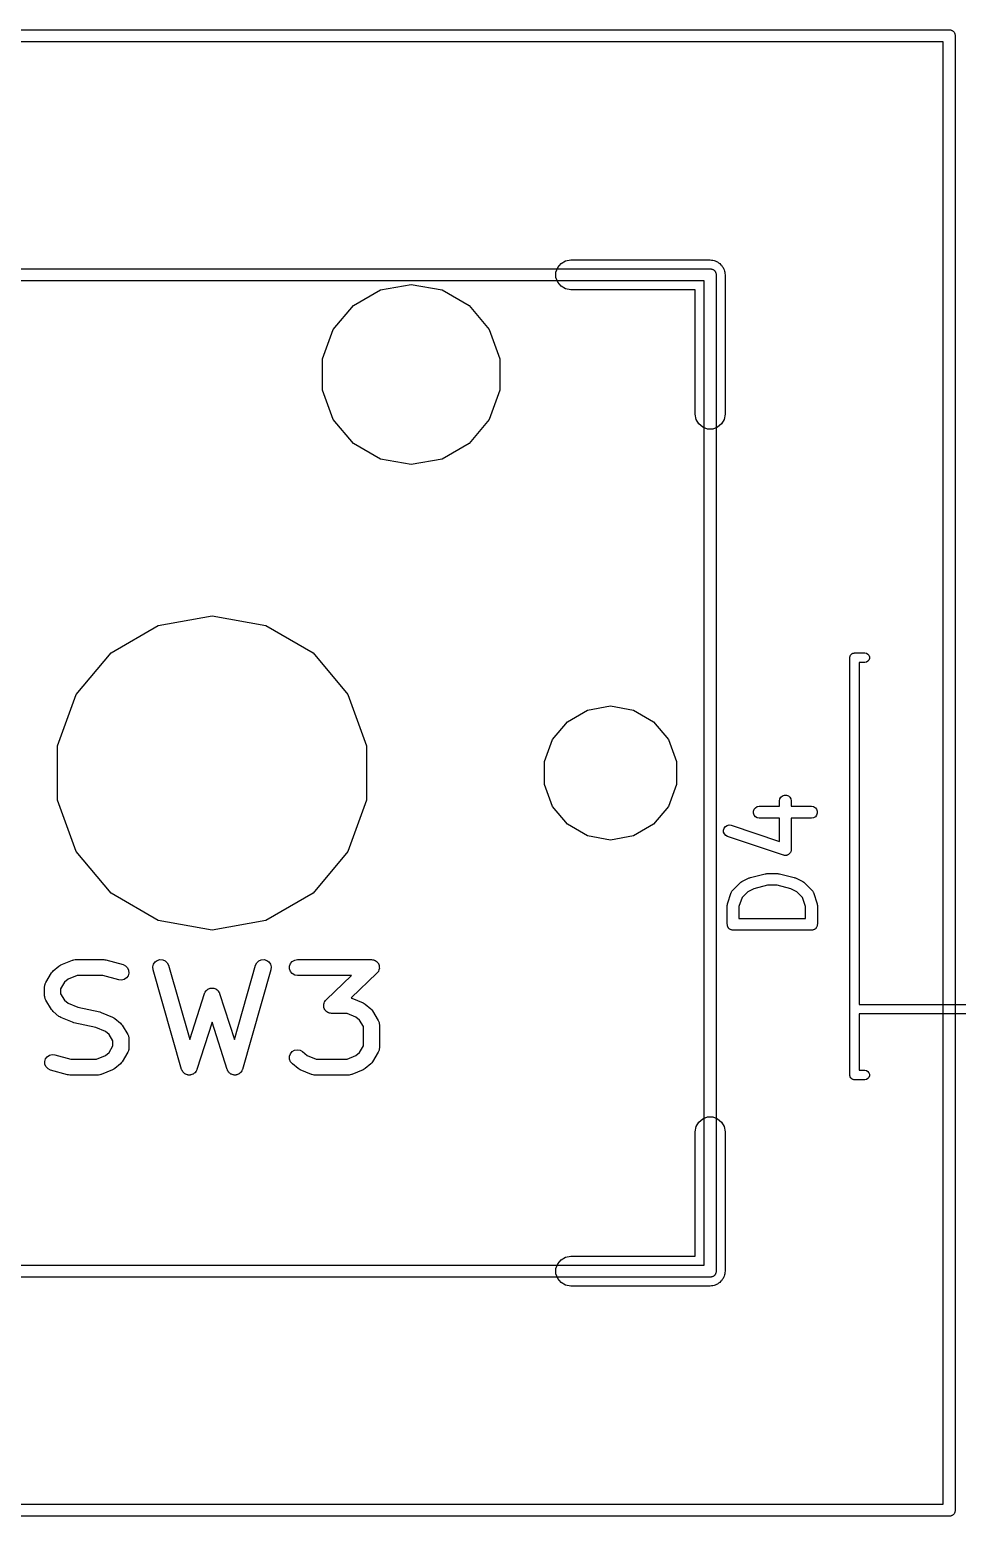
# Model space of a CAD drawing. Header units: millimetres. Extents: x 50 to 169, y 50 to 167.
# Drawn here: x 117.79 to 129.61, y 127.3 to 146.25 of the extents above; entities that cross this region are included whole.
import ezdxf

# ---------------------------------------------------------------- set-up
doc = ezdxf.new("R2010")
doc.units = ezdxf.units.MM
doc.layers.add('BLACK', color=7, linetype='Continuous')

# ---------------------------------------------------------------- blocks, each defined once
blk = doc.blocks.new('hhskb2-Cmts.User')
at = {"layer": 'BLACK'}
for p, q in [((100.65, -43.5738), (113.35, -43.5738)), ((113.35, -43.5738), (113.357, -43.575)), ((113.357, -43.575), (113.363, -43.575)), ((113.363, -43.575), (113.369, -43.5772)), ((113.369, -43.5772), (113.376, -43.5784)), ((113.376, -43.5784), (113.382, -43.5817)), ((113.274, -43.7262), (100.726, -43.7262)), ((113.274, -56.2738), (113.274, -43.7262)), ((113.382, -43.5817), (113.388, -43.584)), ((113.388, -43.584), (113.393, -43.5883)), ((113.393, -43.5883), (113.399, -43.5916)), ((113.399, -43.5916), (113.403, -43.5967)), ((113.403, -43.5967), (113.408, -43.601)), ((113.408, -43.601), (113.412, -43.6068)), ((113.412, -43.6068), (113.416, -43.6119)), ((113.416, -43.6119), (113.418, -43.6182)), ((113.418, -43.6182), (113.422, -43.6239)), ((113.422, -43.6239), (113.423, -43.6305)), ((113.423, -43.6305), (113.425, -43.6368)), ((113.425, -43.6368), (113.425, -43.6434)), ((113.425, -43.6434), (113.426, -43.65)), ((113.426, -43.65), (113.426, -56.35)), ((100.726, -56.2738), (113.274, -56.2738)), ((113.35, -56.4262), (100.65, -56.4262)), ((113.357, -56.425), (113.35, -56.4262)), ((113.363, -56.425), (113.357, -56.425)), ((113.369, -56.4228), (113.363, -56.425)), ((113.376, -56.4216), (113.369, -56.4228)), ((113.382, -56.4183), (113.376, -56.4216)), ((113.388, -56.416), (113.382, -56.4183)), ((113.393, -56.4117), (113.388, -56.416)), ((113.399, -56.4084), (113.393, -56.4117)), ((113.403, -56.4033), (113.399, -56.4084)), ((113.408, -56.399), (113.403, -56.4033)), ((113.412, -56.3932), (113.408, -56.399)), ((113.416, -56.3881), (113.412, -56.3932)), ((113.418, -56.3818), (113.416, -56.3881)), ((113.422, -56.3761), (113.418, -56.3818)), ((113.423, -56.3695), (113.422, -56.3761)), ((113.425, -56.3632), (113.423, -56.3695)), ((113.426, -56.35), (113.425, -56.3566)), ((113.425, -56.3566), (113.425, -56.3632))]:
    blk.add_line(p, q, dxfattribs=at)
blk = doc.blocks.new('hhskb2-Dwgs.User')
at = {"layer": 'BLACK'}
for p, q in [((97.602, -40.5258), (116.398, -40.5258)), ((116.398, -40.5258), (116.405, -40.527)), ((116.405, -40.527), (116.411, -40.527)), ((116.411, -40.527), (116.417, -40.5292)), ((116.417, -40.5292), (116.424, -40.5304)), ((116.424, -40.5304), (116.43, -40.5337)), ((116.43, -40.5337), (116.436, -40.536)), ((116.436, -40.536), (116.441, -40.5403)), ((116.441, -40.5403), (116.447, -40.5436)), ((116.447, -40.5436), (116.451, -40.5487)), ((116.451, -40.5487), (116.456, -40.553)), ((116.322, -40.6782), (97.6782, -40.6782)), ((116.322, -59.3218), (116.322, -40.6782)), ((116.456, -40.553), (116.46, -40.5588)), ((116.46, -40.5588), (116.464, -40.5639)), ((116.464, -40.5639), (116.466, -40.5702)), ((116.466, -40.5702), (116.47, -40.5759)), ((116.47, -40.5759), (116.471, -40.5825)), ((116.471, -40.5825), (116.473, -40.5888)), ((116.473, -40.5888), (116.473, -40.5954)), ((116.473, -40.5954), (116.474, -40.602)), ((116.474, -40.602), (116.474, -59.398)), ((116.398, -59.4742), (97.602, -59.4742)), ((97.6782, -59.3218), (116.322, -59.3218)), ((116.405, -59.473), (116.398, -59.4742)), ((116.411, -59.473), (116.405, -59.473)), ((116.417, -59.4708), (116.411, -59.473)), ((116.424, -59.4696), (116.417, -59.4708)), ((116.43, -59.4663), (116.424, -59.4696)), ((116.436, -59.464), (116.43, -59.4663)), ((116.441, -59.4597), (116.436, -59.464)), ((116.447, -59.4564), (116.441, -59.4597)), ((116.451, -59.4513), (116.447, -59.4564)), ((116.456, -59.447), (116.451, -59.4513)), ((116.46, -59.4412), (116.456, -59.447)), ((116.464, -59.4361), (116.46, -59.4412)), ((116.466, -59.4298), (116.464, -59.4361)), ((116.47, -59.4241), (116.466, -59.4298)), ((116.471, -59.4175), (116.47, -59.4241)), ((116.473, -59.4112), (116.471, -59.4175)), ((116.474, -59.398), (116.473, -59.4046)), ((116.473, -59.4046), (116.473, -59.4112))]:
    blk.add_line(p, q, dxfattribs=at)
blk = doc.blocks.new('hhskb2-F.SilkS')
at = {"layer": 'BLACK'}
for p, q in [((111.384, -43.6169), (111.407, -43.5547)), ((111.407, -43.5547), (111.45, -43.5041)), ((111.45, -43.5041), (111.507, -43.471)), ((111.507, -43.471), (111.572, -43.4595)), ((111.572, -43.4595), (113.35, -43.4595)), ((113.35, -43.4595), (113.366, -43.4624)), ((113.366, -43.4624), (113.383, -43.4624)), ((113.383, -43.4624), (113.399, -43.4681)), ((113.399, -43.4681), (113.415, -43.471)), ((113.415, -43.471), (113.43, -43.4793)), ((113.43, -43.4793), (113.445, -43.485)), ((113.445, -43.485), (113.458, -43.4957)), ((113.458, -43.4957), (113.472, -43.5041)), ((113.472, -43.5041), (113.483, -43.5168)), ((113.483, -43.5168), (113.496, -43.5275)), ((113.496, -43.5275), (113.504, -43.542)), ((113.504, -43.542), (113.515, -43.5547)), ((113.515, -43.5547), (113.521, -43.5704)), ((113.521, -43.5704), (113.529, -43.5848)), ((111.384, -43.6831), (111.384, -43.6169)), ((111.407, -43.7452), (111.384, -43.6831)), ((111.45, -43.7959), (111.407, -43.7452)), ((113.529, -43.5848), (113.532, -43.6013)), ((113.532, -43.6013), (113.538, -43.6169)), ((113.538, -43.6169), (113.538, -43.6336)), ((113.538, -43.6336), (113.54, -43.65)), ((113.54, -43.65), (113.54, -45.428)), ((108.802, -44.0411), (109.148, -43.8418)), ((109.148, -43.8418), (109.54, -43.7726)), ((109.54, -43.7726), (109.932, -43.8418)), ((109.932, -43.8418), (110.278, -44.0411)), ((111.507, -43.829), (111.45, -43.7959)), ((111.572, -43.8405), (111.507, -43.829)), ((113.159, -43.8405), (111.572, -43.8405)), ((113.159, -45.428), (113.159, -43.8405)), ((108.546, -44.3463), (108.802, -44.0411)), ((110.278, -44.0411), (110.534, -44.3463)), ((108.41, -44.7208), (108.546, -44.3463)), ((110.534, -44.3463), (110.67, -44.7208)), ((108.41, -45.1192), (108.41, -44.7208)), ((110.67, -44.7208), (110.67, -45.1192)), ((108.546, -45.4937), (108.41, -45.1192)), ((110.67, -45.1192), (110.534, -45.4937)), ((113.171, -45.4932), (113.159, -45.428)), ((113.54, -45.428), (113.529, -45.4932)), ((108.802, -45.7989), (108.546, -45.4937)), ((110.534, -45.4937), (110.278, -45.7989)), ((113.204, -45.5505), (113.171, -45.4932)), ((113.255, -45.593), (113.204, -45.5505)), ((113.317, -45.6156), (113.255, -45.593)), ((113.383, -45.6156), (113.317, -45.6156)), ((113.445, -45.593), (113.383, -45.6156)), ((113.496, -45.5505), (113.445, -45.593)), ((113.529, -45.4932), (113.496, -45.5505)), ((109.148, -45.9982), (108.802, -45.7989)), ((110.278, -45.7989), (109.932, -45.9982)), ((109.54, -46.0674), (109.148, -45.9982)), ((109.932, -45.9982), (109.54, -46.0674)), ((105.713, -48.4667), (106.315, -48.1192)), ((106.315, -48.1192), (107, -47.9985)), ((107, -47.9985), (107.685, -48.1192)), ((107.685, -48.1192), (108.287, -48.4667)), ((105.267, -48.9992), (105.713, -48.4667)), ((108.287, -48.4667), (108.733, -48.9992)), ((115.134, -48.5095), (115.136, -48.5049)), ((115.136, -48.5049), (115.138, -48.5)), ((115.138, -48.5), (115.141, -48.496)), ((115.141, -48.496), (115.144, -48.4914)), ((115.144, -48.4914), (115.148, -48.4881)), ((115.148, -48.4881), (115.151, -48.484)), ((115.151, -48.484), (115.156, -48.4814)), ((115.156, -48.4814), (115.16, -48.478)), ((115.16, -48.478), (115.165, -48.4762)), ((115.165, -48.4762), (115.169, -48.4736)), ((115.169, -48.4736), (115.175, -48.4727)), ((115.175, -48.4727), (115.18, -48.4709)), ((115.18, -48.4709), (115.185, -48.4709)), ((115.185, -48.4709), (115.19, -48.47)), ((115.19, -48.47), (115.32, -48.47)), ((115.32, -48.47), (115.341, -48.4736)), ((115.341, -48.4736), (115.359, -48.484)), ((115.359, -48.484), (115.372, -48.5)), ((115.372, -48.5), (115.379, -48.5196)), ((115.13, -48.53), (115.131, -48.5248)), ((115.13, -53.85), (115.13, -48.53)), ((115.131, -48.5196), (115.133, -48.5147)), ((115.131, -48.5248), (115.131, -48.5196)), ((115.133, -48.5147), (115.134, -48.5095)), ((115.32, -48.59), (115.25, -48.59)), ((115.25, -48.59), (115.25, -52.95)), ((115.341, -48.5864), (115.32, -48.59)), ((115.359, -48.576), (115.341, -48.5864)), ((115.372, -48.56), (115.359, -48.576)), ((115.379, -48.5404), (115.372, -48.56)), ((115.379, -48.5196), (115.379, -48.5404)), ((105.029, -49.6524), (105.267, -48.9992)), ((108.733, -48.9992), (108.971, -49.6524)), ((111.531, -49.3457), (111.788, -49.1974)), ((111.788, -49.1974), (112.08, -49.1458)), ((112.08, -49.1458), (112.372, -49.1974)), ((112.372, -49.1974), (112.629, -49.3457)), ((111.34, -49.5729), (111.531, -49.3457)), ((112.629, -49.3457), (112.82, -49.5729)), ((111.239, -49.8517), (111.34, -49.5729)), ((112.82, -49.5729), (112.921, -49.8517)), ((105.029, -50.3476), (105.029, -49.6524)), ((108.971, -49.6524), (108.971, -50.3476)), ((111.239, -50.1483), (111.239, -49.8517)), ((112.921, -49.8517), (112.921, -50.1483)), ((111.34, -50.4271), (111.239, -50.1483)), ((112.921, -50.1483), (112.82, -50.4271)), ((105.267, -51.0008), (105.029, -50.3476)), ((108.971, -50.3476), (108.733, -51.0008)), ((114.234, -50.3567), (114.239, -50.331)), ((114.234, -50.4245), (114.234, -50.3567)), ((114.239, -50.331), (114.252, -50.3085)), ((114.252, -50.3085), (114.272, -50.2917)), ((114.272, -50.2917), (114.296, -50.2828)), ((114.296, -50.2828), (114.322, -50.2828)), ((114.322, -50.2828), (114.347, -50.2917)), ((114.347, -50.2917), (114.367, -50.3085)), ((114.367, -50.3085), (114.38, -50.331)), ((114.38, -50.331), (114.384, -50.3567)), ((114.384, -50.3567), (114.384, -50.4245)), ((111.531, -50.6543), (111.34, -50.4271)), ((112.82, -50.4271), (112.629, -50.6543)), ((113.902, -50.4865), (113.911, -50.462)), ((113.902, -50.5125), (113.902, -50.4865)), ((113.911, -50.537), (113.902, -50.5125)), ((113.911, -50.462), (113.928, -50.4421)), ((113.928, -50.557), (113.911, -50.537)), ((113.928, -50.4421), (113.95, -50.429)), ((113.95, -50.57), (113.928, -50.557)), ((113.95, -50.429), (113.976, -50.4245)), ((113.976, -50.5745), (113.95, -50.57)), ((113.976, -50.4245), (114.234, -50.4245)), ((114.234, -50.5745), (113.976, -50.5745)), ((114.234, -50.8717), (114.234, -50.5745)), ((114.384, -50.4245), (114.642, -50.4245)), ((114.642, -50.5745), (114.384, -50.5745)), ((114.384, -50.5745), (114.384, -50.9757)), ((114.642, -50.4245), (114.668, -50.429)), ((114.668, -50.57), (114.642, -50.5745)), ((114.668, -50.429), (114.691, -50.4421)), ((114.691, -50.557), (114.668, -50.57)), ((114.691, -50.4421), (114.707, -50.462)), ((114.707, -50.537), (114.691, -50.557)), ((114.707, -50.462), (114.716, -50.4865)), ((114.716, -50.5125), (114.707, -50.537)), ((114.716, -50.4865), (114.716, -50.5125)), ((111.788, -50.8026), (111.531, -50.6543)), ((112.629, -50.6543), (112.372, -50.8026)), ((113.521, -50.7266), (113.529, -50.7019)), ((113.521, -50.7527), (113.521, -50.7266)), ((113.531, -50.7769), (113.521, -50.7527)), ((113.529, -50.7019), (113.545, -50.6815)), ((113.548, -50.7964), (113.531, -50.7769)), ((113.545, -50.6815), (113.567, -50.6679)), ((113.567, -50.6679), (113.593, -50.6626)), ((113.593, -50.6626), (113.618, -50.6665)), ((113.618, -50.6665), (114.234, -50.8717)), ((112.08, -50.8541), (111.788, -50.8026)), ((112.372, -50.8026), (112.08, -50.8541)), ((113.571, -50.8088), (113.548, -50.7964)), ((114.285, -51.0469), (113.571, -50.8088)), ((105.713, -51.5332), (105.267, -51.0008)), ((108.733, -51.0008), (108.287, -51.5332)), ((114.291, -51.0477), (114.285, -51.0469)), ((114.296, -51.0496), (114.291, -51.0477)), ((114.304, -51.0496), (114.296, -51.0496)), ((114.311, -51.0507), (114.304, -51.0496)), ((114.317, -51.0496), (114.311, -51.0507)), ((114.322, -51.0496), (114.317, -51.0496)), ((114.329, -51.047), (114.322, -51.0496)), ((114.337, -51.0455), (114.329, -51.047)), ((114.341, -51.0426), (114.337, -51.0455)), ((114.347, -51.0407), (114.341, -51.0426)), ((114.352, -51.0358), (114.347, -51.0407)), ((114.359, -51.0318), (114.352, -51.0358)), ((114.362, -51.0275), (114.359, -51.0318)), ((114.367, -51.0239), (114.362, -51.0275)), ((114.37, -51.0174), (114.367, -51.0239)), ((114.375, -51.0114), (114.37, -51.0174)), ((114.377, -51.0062), (114.375, -51.0114)), ((114.38, -51.0014), (114.377, -51.0062)), ((114.381, -50.9939), (114.38, -51.0014)), ((114.383, -50.9867), (114.381, -50.9939)), ((114.384, -50.9757), (114.383, -50.9812)), ((114.383, -50.9812), (114.383, -50.9867)), ((113.752, -51.3848), (113.847, -51.3372)), ((113.847, -51.3372), (113.855, -51.3349)), ((113.855, -51.3349), (113.862, -51.3315)), ((113.862, -51.3315), (114.053, -51.2839)), ((114.053, -51.2839), (114.062, -51.2833)), ((114.062, -51.2833), (114.071, -51.2817)), ((114.071, -51.2817), (114.214, -51.2817)), ((114.214, -51.2817), (114.223, -51.2833)), ((114.223, -51.2833), (114.232, -51.2839)), ((114.232, -51.2839), (114.422, -51.3315)), ((114.422, -51.3315), (114.43, -51.3349)), ((114.43, -51.3349), (114.438, -51.3372)), ((114.438, -51.3372), (114.533, -51.3848)), ((106.315, -51.8808), (105.713, -51.5332)), ((108.287, -51.5332), (107.685, -51.8808)), ((113.571, -51.6663), (113.619, -51.5234)), ((113.619, -51.5234), (113.621, -51.5196)), ((113.621, -51.5196), (113.622, -51.5154)), ((113.622, -51.5154), (113.627, -51.5082)), ((113.627, -51.5082), (113.631, -51.5005)), ((113.631, -51.5005), (113.634, -51.4977)), ((113.634, -51.4977), (113.637, -51.4941)), ((113.637, -51.4941), (113.732, -51.3989)), ((113.732, -51.3989), (113.742, -51.392)), ((113.742, -51.392), (113.752, -51.3848)), ((113.83, -51.5135), (113.756, -51.5877)), ((113.907, -51.475), (113.83, -51.5135)), ((114.08, -51.4317), (113.907, -51.475)), ((114.205, -51.4317), (114.08, -51.4317)), ((114.378, -51.475), (114.205, -51.4317)), ((114.455, -51.5135), (114.378, -51.475)), ((114.529, -51.5877), (114.455, -51.5135)), ((114.533, -51.3848), (114.543, -51.392)), ((114.543, -51.392), (114.553, -51.3989)), ((114.553, -51.3989), (114.648, -51.4941)), ((114.648, -51.4941), (114.65, -51.4977)), ((114.65, -51.4977), (114.654, -51.5005)), ((114.654, -51.5005), (114.658, -51.5082)), ((114.658, -51.5082), (114.663, -51.5154)), ((114.663, -51.5154), (114.664, -51.5196)), ((114.664, -51.5196), (114.666, -51.5234)), ((114.666, -51.5234), (114.714, -51.6663)), ((113.567, -51.69), (113.569, -51.6782)), ((113.567, -51.9281), (113.567, -51.69)), ((113.569, -51.6782), (113.571, -51.6663)), ((113.756, -51.5877), (113.717, -51.7022)), ((113.717, -51.7022), (113.717, -51.8531)), ((114.567, -51.7022), (114.529, -51.5877)), ((114.567, -51.8531), (114.567, -51.7022)), ((114.714, -51.6663), (114.715, -51.6782)), ((114.715, -51.6782), (114.717, -51.69)), ((114.717, -51.69), (114.717, -51.9281)), ((107, -52.0015), (106.315, -51.8808)), ((107.685, -51.8808), (107, -52.0015)), ((113.717, -51.8531), (114.567, -51.8531)), ((113.569, -51.9346), (113.567, -51.9281)), ((113.569, -51.9411), (113.569, -51.9346)), ((113.571, -51.9473), (113.569, -51.9411)), ((113.572, -51.9537), (113.571, -51.9473)), ((113.575, -51.9594), (113.572, -51.9537)), ((113.577, -51.9656), (113.575, -51.9594)), ((113.582, -51.9706), (113.577, -51.9656)), ((113.585, -51.9763), (113.582, -51.9706)), ((113.59, -51.9805), (113.585, -51.9763)), ((113.594, -51.9855), (113.59, -51.9805)), ((113.6, -51.9888), (113.594, -51.9855)), ((113.605, -51.993), (113.6, -51.9888)), ((113.611, -51.9953), (113.605, -51.993)), ((113.617, -51.9986), (113.611, -51.9953)), ((113.623, -51.9997), (113.617, -51.9986)), ((113.629, -52.002), (113.623, -51.9997)), ((113.636, -52.002), (113.629, -52.002)), ((113.642, -52.0031), (113.636, -52.002)), ((114.642, -52.0031), (113.642, -52.0031)), ((114.649, -52.002), (114.642, -52.0031)), ((114.655, -52.002), (114.649, -52.002)), ((114.662, -51.9997), (114.655, -52.002)), ((114.668, -51.9986), (114.662, -51.9997)), ((114.674, -51.9953), (114.668, -51.9986)), ((114.68, -51.993), (114.674, -51.9953)), ((114.685, -51.9888), (114.68, -51.993)), ((114.691, -51.9855), (114.685, -51.9888)), ((114.695, -51.9805), (114.691, -51.9855)), ((114.7, -51.9763), (114.695, -51.9805)), ((114.703, -51.9706), (114.7, -51.9763)), ((114.707, -51.9656), (114.703, -51.9706)), ((114.71, -51.9594), (114.707, -51.9656)), ((114.713, -51.9537), (114.71, -51.9594)), ((114.714, -51.9473), (114.713, -51.9537)), ((114.716, -51.9411), (114.714, -51.9473)), ((114.717, -51.9281), (114.716, -51.9346)), ((114.716, -51.9346), (114.716, -51.9411)), ((104.976, -52.5224), (105.048, -52.4619)), ((105.048, -52.4619), (105.061, -52.4544)), ((105.061, -52.4544), (105.074, -52.4462)), ((105.074, -52.4462), (105.219, -52.3857)), ((105.219, -52.3857), (105.221, -52.3852)), ((105.221, -52.3852), (105.224, -52.3841)), ((105.224, -52.3841), (105.239, -52.3814)), ((105.239, -52.3814), (105.254, -52.378)), ((105.254, -52.378), (105.256, -52.3783)), ((105.256, -52.3783), (105.258, -52.3779)), ((105.258, -52.3779), (105.621, -52.3779)), ((105.621, -52.3779), (105.635, -52.3803)), ((105.635, -52.3803), (105.648, -52.3816)), ((105.648, -52.3816), (105.866, -52.4421)), ((105.866, -52.4421), (105.898, -52.4573)), ((105.898, -52.4573), (105.923, -52.4825)), ((105.923, -52.4825), (105.937, -52.5146)), ((106.246, -52.4723), (106.254, -52.4381)), ((106.249, -52.5074), (106.246, -52.4723)), ((106.254, -52.4381), (106.274, -52.4089)), ((106.274, -52.4089), (106.302, -52.3882)), ((106.302, -52.3882), (106.336, -52.3785)), ((106.336, -52.3785), (106.372, -52.381)), ((106.372, -52.381), (106.404, -52.3953)), ((106.404, -52.3953), (106.429, -52.4199)), ((106.429, -52.4199), (106.445, -52.4516)), ((106.445, -52.4516), (106.715, -53.399)), ((107.285, -53.399), (107.555, -52.4516)), ((107.555, -52.4516), (107.571, -52.4199)), ((107.571, -52.4199), (107.596, -52.3953)), ((107.596, -52.3953), (107.628, -52.381)), ((107.628, -52.381), (107.664, -52.3785)), ((107.664, -52.3785), (107.698, -52.3882)), ((107.698, -52.3882), (107.726, -52.4089)), ((107.726, -52.4089), (107.746, -52.4381)), ((107.746, -52.4381), (107.754, -52.4723)), ((107.754, -52.4723), (107.751, -52.5074)), ((107.989, -52.4619), (108.001, -52.4287)), ((107.989, -52.4972), (107.989, -52.4619)), ((108.001, -52.4287), (108.023, -52.4017)), ((108.023, -52.4017), (108.054, -52.3841)), ((108.054, -52.3841), (108.089, -52.3779)), ((108.089, -52.3779), (109.032, -52.3779)), ((109.032, -52.3779), (109.046, -52.3804)), ((109.046, -52.3804), (109.061, -52.3821)), ((109.061, -52.3821), (109.064, -52.3835)), ((109.064, -52.3835), (109.067, -52.3841)), ((109.067, -52.3841), (109.079, -52.3913)), ((109.079, -52.3913), (109.092, -52.3977)), ((109.092, -52.3977), (109.095, -52.4001)), ((109.095, -52.4001), (109.097, -52.4017)), ((109.097, -52.4017), (109.107, -52.4128)), ((109.107, -52.4128), (109.117, -52.4233)), ((109.117, -52.4233), (109.118, -52.4263)), ((109.118, -52.4263), (109.12, -52.4287)), ((109.12, -52.4287), (109.125, -52.4423)), ((109.125, -52.4423), (109.131, -52.4556)), ((109.131, -52.4556), (109.131, -52.4588)), ((109.131, -52.4588), (109.132, -52.4619)), ((109.132, -52.4619), (109.132, -52.4764)), ((109.132, -52.4764), (109.133, -52.4908)), ((104.877, -52.6782), (104.881, -52.6692)), ((104.881, -52.6692), (104.953, -52.5482)), ((104.953, -52.5482), (104.965, -52.5354)), ((104.965, -52.5354), (104.976, -52.5224)), ((105.119, -52.6675), (105.07, -52.7496)), ((105.166, -52.6279), (105.119, -52.6675)), ((105.279, -52.5811), (105.166, -52.6279)), ((105.607, -52.5811), (105.279, -52.5811)), ((105.812, -52.6379), (105.607, -52.5811)), ((105.847, -52.6413), (105.812, -52.6379)), ((105.881, -52.6325), (105.847, -52.6413)), ((105.91, -52.6125), (105.881, -52.6325)), ((105.931, -52.5838), (105.91, -52.6125)), ((105.94, -52.5498), (105.931, -52.5838)), ((105.937, -52.5146), (105.94, -52.5498)), ((106.612, -53.7774), (106.249, -52.5074)), ((107.751, -52.5074), (107.388, -53.7774)), ((108.001, -52.5303), (107.989, -52.4972)), ((108.023, -52.5574), (108.001, -52.5303)), ((108.054, -52.575), (108.023, -52.5574)), ((108.089, -52.5811), (108.054, -52.575)), ((108.778, -52.5811), (108.089, -52.5811)), ((108.454, -52.8898), (108.778, -52.5811)), ((109.102, -52.5531), (108.772, -52.8671)), ((109.111, -52.5414), (109.102, -52.5531)), ((109.12, -52.5303), (109.111, -52.5414)), ((109.121, -52.5273), (109.12, -52.5303)), ((109.123, -52.5247), (109.121, -52.5273)), ((109.127, -52.5108), (109.123, -52.5247)), ((109.132, -52.4972), (109.127, -52.5108)), ((109.133, -52.4908), (109.132, -52.4939)), ((109.132, -52.4939), (109.132, -52.4972)), ((104.866, -52.7214), (104.868, -52.7118)), ((104.866, -52.8424), (104.866, -52.7214)), ((104.868, -52.852), (104.866, -52.8424)), ((104.868, -52.7021), (104.871, -52.6946)), ((104.868, -52.7118), (104.868, -52.7021)), ((104.868, -52.8617), (104.868, -52.852)), ((104.871, -52.8692), (104.868, -52.8617)), ((104.871, -52.6946), (104.873, -52.6867)), ((104.873, -52.6867), (104.877, -52.6782)), ((105.07, -52.7496), (105.07, -52.8142)), ((105.07, -52.8142), (105.119, -52.8963)), ((106.715, -53.399), (106.903, -52.8114)), ((106.903, -52.8114), (106.905, -52.8078)), ((106.905, -52.8078), (106.906, -52.8039)), ((106.906, -52.8039), (106.913, -52.7923)), ((106.913, -52.7923), (106.92, -52.7802)), ((106.92, -52.7802), (106.923, -52.7775)), ((106.923, -52.7775), (106.925, -52.7741)), ((106.925, -52.7741), (106.936, -52.7657)), ((106.936, -52.7657), (106.946, -52.7565)), ((106.946, -52.7565), (106.95, -52.7549)), ((106.95, -52.7549), (106.953, -52.7525)), ((106.953, -52.7525), (106.966, -52.7483)), ((106.966, -52.7483), (106.978, -52.7431)), ((106.978, -52.7431), (106.982, -52.7429)), ((106.982, -52.7429), (106.986, -52.7417)), ((106.986, -52.7417), (107, -52.7422)), ((107, -52.7422), (107.014, -52.7417)), ((107.014, -52.7417), (107.018, -52.7429)), ((107.018, -52.7429), (107.022, -52.7431)), ((107.022, -52.7431), (107.034, -52.7483)), ((107.034, -52.7483), (107.047, -52.7525)), ((107.047, -52.7525), (107.05, -52.7549)), ((107.05, -52.7549), (107.054, -52.7565)), ((107.054, -52.7565), (107.064, -52.7657)), ((107.064, -52.7657), (107.075, -52.7741)), ((107.075, -52.7741), (107.077, -52.7775)), ((107.077, -52.7775), (107.08, -52.7802)), ((107.08, -52.7802), (107.087, -52.7923)), ((107.087, -52.7923), (107.094, -52.8039)), ((107.094, -52.8039), (107.095, -52.8078)), ((107.095, -52.8078), (107.097, -52.8114)), ((107.097, -52.8114), (107.285, -53.399)), ((104.873, -52.8771), (104.871, -52.8692)), ((104.877, -52.8856), (104.873, -52.8771)), ((104.881, -52.8947), (104.877, -52.8856)), ((104.953, -53.0156), (104.881, -52.8947)), ((104.965, -53.0284), (104.953, -53.0156)), ((104.976, -53.0414), (104.965, -53.0284)), ((105.048, -53.1019), (104.976, -53.0414)), ((105.119, -52.8963), (105.166, -52.9359)), ((105.166, -52.9359), (105.288, -52.9868)), ((105.288, -52.9868), (105.569, -53.0453)), ((105.569, -53.0453), (105.578, -53.0489)), ((105.578, -53.0489), (105.588, -53.051)), ((105.588, -53.051), (105.733, -53.1115)), ((108.423, -52.952), (108.424, -52.9489)), ((108.424, -52.9665), (108.423, -52.952)), ((108.424, -52.9457), (108.429, -52.9321)), ((108.424, -52.9489), (108.424, -52.9457)), ((108.424, -52.981), (108.424, -52.9665)), ((108.425, -52.984), (108.424, -52.981)), ((108.425, -52.9872), (108.425, -52.984)), ((108.431, -53.0005), (108.425, -52.9872)), ((108.429, -52.9321), (108.433, -52.9182)), ((108.436, -53.0141), (108.431, -53.0005)), ((108.433, -52.9182), (108.435, -52.9156)), ((108.435, -52.9156), (108.436, -52.9125)), ((108.436, -52.9125), (108.445, -52.9014)), ((108.438, -53.0166), (108.436, -53.0141)), ((108.439, -53.0196), (108.438, -53.0166)), ((108.449, -53.0301), (108.439, -53.0196)), ((108.445, -52.9014), (108.454, -52.8898)), ((108.459, -53.0412), (108.449, -53.0301)), ((108.461, -53.0428), (108.459, -53.0412)), ((108.464, -53.0451), (108.461, -53.0428)), ((108.477, -53.0516), (108.464, -53.0451)), ((108.489, -53.0588), (108.477, -53.0516)), ((108.772, -52.8671), (108.776, -52.8679)), ((108.776, -52.8679), (108.778, -52.869)), ((108.778, -52.869), (108.781, -52.8695)), ((108.781, -52.8695), (108.926, -52.93)), ((108.926, -52.93), (108.939, -52.9382)), ((108.939, -52.9382), (108.952, -52.9458)), ((108.952, -52.9458), (109.024, -53.0062)), ((109.024, -53.0062), (109.035, -53.0192)), ((109.035, -53.0192), (109.047, -53.032)), ((109.047, -53.032), (109.119, -53.153)), ((115.25, -52.95), (117.95, -52.95)), ((105.061, -53.1094), (105.048, -53.1019)), ((105.074, -53.1176), (105.061, -53.1094)), ((105.219, -53.1781), (105.074, -53.1176)), ((105.229, -53.1802), (105.219, -53.1781)), ((105.238, -53.1837), (105.229, -53.1802)), ((105.518, -53.2423), (105.238, -53.1837)), ((105.64, -53.2931), (105.518, -53.2423)), ((105.733, -53.1115), (105.746, -53.1196)), ((105.746, -53.1196), (105.759, -53.1272)), ((105.759, -53.1272), (105.831, -53.1877)), ((105.831, -53.1877), (105.842, -53.2006)), ((105.842, -53.2006), (105.853, -53.2134)), ((105.853, -53.2134), (105.926, -53.3344)), ((107, -53.1757), (106.806, -53.7805)), ((107.194, -53.7805), (107, -53.1757)), ((108.492, -53.0594), (108.489, -53.0588)), ((108.495, -53.0608), (108.492, -53.0594)), ((108.51, -53.0624), (108.495, -53.0608)), ((108.524, -53.0649), (108.51, -53.0624)), ((108.721, -53.0649), (108.524, -53.0649)), ((108.834, -53.1117), (108.721, -53.0649)), ((108.881, -53.1513), (108.834, -53.1117)), ((108.93, -53.2334), (108.881, -53.1513)), ((108.93, -53.4795), (108.93, -53.2334)), ((109.119, -53.153), (109.123, -53.1621)), ((109.123, -53.1621), (109.127, -53.1705)), ((109.127, -53.1705), (109.129, -53.1784)), ((109.129, -53.1784), (109.132, -53.1859)), ((109.132, -53.1859), (109.132, -53.1956)), ((109.132, -53.1956), (109.134, -53.2052)), ((109.134, -53.2052), (109.134, -53.5076)), ((117.95, -53.07), (115.25, -53.07)), ((115.25, -53.07), (115.25, -53.79)), ((105.688, -53.3327), (105.64, -53.2931)), ((105.737, -53.4148), (105.688, -53.3327)), ((105.737, -53.4795), (105.737, -53.4148)), ((105.926, -53.3344), (105.929, -53.3435)), ((105.929, -53.3435), (105.934, -53.3519)), ((105.934, -53.3519), (105.936, -53.3598)), ((105.936, -53.3598), (105.939, -53.3673)), ((105.939, -53.3673), (105.939, -53.3771)), ((105.939, -53.3771), (105.94, -53.3867)), ((105.94, -53.3867), (105.94, -53.5076)), ((104.876, -53.6453), (104.897, -53.6166)), ((104.897, -53.6166), (104.926, -53.5966)), ((104.926, -53.5966), (104.96, -53.5878)), ((104.96, -53.5878), (104.995, -53.5912)), ((104.995, -53.5912), (105.2, -53.6479)), ((105.528, -53.6479), (105.64, -53.6012)), ((105.64, -53.6012), (105.688, -53.5615)), ((105.688, -53.5615), (105.737, -53.4795)), ((105.926, -53.5599), (105.853, -53.6808)), ((105.929, -53.5508), (105.926, -53.5599)), ((105.934, -53.5424), (105.929, -53.5508)), ((105.936, -53.5344), (105.934, -53.5424)), ((105.939, -53.5269), (105.936, -53.5344)), ((105.94, -53.5076), (105.939, -53.5172)), ((105.939, -53.5172), (105.939, -53.5269)), ((107.988, -53.6113), (108, -53.5781)), ((107.989, -53.6466), (107.988, -53.6113)), ((108, -53.5781), (108.023, -53.551)), ((108.023, -53.551), (108.053, -53.5332)), ((108.053, -53.5332), (108.088, -53.527)), ((108.088, -53.527), (108.123, -53.533)), ((108.123, -53.533), (108.154, -53.5505)), ((108.154, -53.5505), (108.214, -53.6012)), ((108.214, -53.6012), (108.327, -53.6479)), ((108.721, -53.6479), (108.834, -53.6012)), ((108.834, -53.6012), (108.881, -53.5615)), ((108.881, -53.5615), (108.93, -53.4795)), ((109.119, -53.5599), (109.047, -53.6808)), ((109.123, -53.5508), (109.119, -53.5599)), ((109.127, -53.5424), (109.123, -53.5508)), ((109.129, -53.5344), (109.127, -53.5424)), ((109.132, -53.5269), (109.129, -53.5344)), ((109.134, -53.5076), (109.132, -53.5172)), ((109.132, -53.5172), (109.132, -53.5269)), ((104.867, -53.6793), (104.876, -53.6453)), ((104.87, -53.7144), (104.867, -53.6793)), ((104.884, -53.7466), (104.87, -53.7144)), ((104.909, -53.7717), (104.884, -53.7466)), ((104.941, -53.7869), (104.909, -53.7717)), ((105.159, -53.8474), (104.941, -53.7869)), ((105.2, -53.6479), (105.528, -53.6479)), ((105.733, -53.7828), (105.588, -53.8433)), ((105.746, -53.7746), (105.733, -53.7828)), ((105.759, -53.7671), (105.746, -53.7746)), ((105.831, -53.7066), (105.759, -53.7671)), ((105.842, -53.6937), (105.831, -53.7066)), ((105.853, -53.6808), (105.842, -53.6937)), ((106.614, -53.7825), (106.612, -53.7774)), ((106.616, -53.788), (106.614, -53.7825)), ((106.622, -53.7983), (106.616, -53.788)), ((106.627, -53.8092), (106.622, -53.7983)), ((106.632, -53.8131), (106.627, -53.8092)), ((106.635, -53.8178), (106.632, -53.8131)), ((106.79, -53.8117), (106.786, -53.8155)), ((106.796, -53.801), (106.79, -53.8117)), ((106.802, -53.7909), (106.796, -53.801)), ((106.804, -53.7855), (106.802, -53.7909)), ((106.806, -53.7805), (106.804, -53.7855)), ((107.196, -53.7855), (107.194, -53.7805)), ((107.198, -53.7909), (107.196, -53.7855)), ((107.204, -53.801), (107.198, -53.7909)), ((107.21, -53.8117), (107.204, -53.801)), ((107.214, -53.8155), (107.21, -53.8117)), ((107.368, -53.8131), (107.365, -53.8178)), ((107.373, -53.8092), (107.368, -53.8131)), ((107.378, -53.7983), (107.373, -53.8092)), ((107.384, -53.788), (107.378, -53.7983)), ((107.386, -53.7825), (107.384, -53.788)), ((107.388, -53.7774), (107.386, -53.7825)), ((108.001, -53.6797), (107.989, -53.6466)), ((108.024, -53.7066), (108.001, -53.6797)), ((108.096, -53.7671), (108.024, -53.7066)), ((108.109, -53.7746), (108.096, -53.7671)), ((108.122, -53.7828), (108.109, -53.7746)), ((108.267, -53.8433), (108.122, -53.7828)), ((108.327, -53.6479), (108.721, -53.6479)), ((108.926, -53.7828), (108.781, -53.8433)), ((108.939, -53.7746), (108.926, -53.7828)), ((108.952, -53.7671), (108.939, -53.7746)), ((109.024, -53.7066), (108.952, -53.7671)), ((109.035, -53.6937), (109.024, -53.7066)), ((109.047, -53.6808), (109.035, -53.6937)), ((115.25, -53.79), (115.32, -53.79)), ((115.32, -53.79), (115.341, -53.7936)), ((115.341, -53.7936), (115.359, -53.804)), ((115.359, -53.804), (115.372, -53.82)), ((105.172, -53.8487), (105.159, -53.8474)), ((105.186, -53.8511), (105.172, -53.8487)), ((105.549, -53.8511), (105.186, -53.8511)), ((105.551, -53.8507), (105.549, -53.8511)), ((105.553, -53.851), (105.551, -53.8507)), ((105.568, -53.8477), (105.553, -53.851)), ((105.583, -53.845), (105.568, -53.8477)), ((105.585, -53.8438), (105.583, -53.845)), ((105.588, -53.8433), (105.585, -53.8438)), ((106.644, -53.8253), (106.635, -53.8178)), ((106.653, -53.8337), (106.644, -53.8253)), ((106.658, -53.836), (106.653, -53.8337)), ((106.662, -53.8394), (106.658, -53.836)), ((106.674, -53.8431), (106.662, -53.8394)), ((106.685, -53.8481), (106.674, -53.8431)), ((106.691, -53.8485), (106.685, -53.8481)), ((106.696, -53.8502), (106.691, -53.8485)), ((106.708, -53.8497), (106.696, -53.8502)), ((106.72, -53.8506), (106.708, -53.8497)), ((106.726, -53.849), (106.72, -53.8506)), ((106.731, -53.8488), (106.726, -53.849)), ((106.743, -53.8442), (106.731, -53.8488)), ((106.754, -53.8409), (106.743, -53.8442)), ((106.759, -53.8376), (106.754, -53.8409)), ((106.764, -53.8354), (106.759, -53.8376)), ((106.773, -53.8273), (106.764, -53.8354)), ((106.783, -53.8202), (106.773, -53.8273)), ((106.786, -53.8155), (106.783, -53.8202)), ((107.217, -53.8202), (107.214, -53.8155)), ((107.227, -53.8273), (107.217, -53.8202)), ((107.236, -53.8354), (107.227, -53.8273)), ((107.241, -53.8376), (107.236, -53.8354)), ((107.246, -53.8409), (107.241, -53.8376)), ((107.257, -53.8442), (107.246, -53.8409)), ((107.269, -53.8488), (107.257, -53.8442)), ((107.274, -53.849), (107.269, -53.8488)), ((107.28, -53.8506), (107.274, -53.849)), ((107.292, -53.8497), (107.28, -53.8506)), ((107.304, -53.8502), (107.292, -53.8497)), ((107.309, -53.8485), (107.304, -53.8502)), ((107.315, -53.8481), (107.309, -53.8485)), ((107.326, -53.8431), (107.315, -53.8481)), ((107.338, -53.8394), (107.326, -53.8431)), ((107.342, -53.836), (107.338, -53.8394)), ((107.347, -53.8337), (107.342, -53.836)), ((107.356, -53.8253), (107.347, -53.8337)), ((107.365, -53.8178), (107.356, -53.8253)), ((108.27, -53.8438), (108.267, -53.8433)), ((108.272, -53.845), (108.27, -53.8438)), ((108.287, -53.8477), (108.272, -53.845)), ((108.302, -53.851), (108.287, -53.8477)), ((108.304, -53.8507), (108.302, -53.851)), ((108.306, -53.8511), (108.304, -53.8507)), ((108.742, -53.8511), (108.306, -53.8511)), ((108.744, -53.8507), (108.742, -53.8511)), ((108.746, -53.851), (108.744, -53.8507)), ((108.761, -53.8477), (108.746, -53.851)), ((108.776, -53.845), (108.761, -53.8477)), ((108.778, -53.8438), (108.776, -53.845)), ((108.781, -53.8433), (108.778, -53.8438)), ((115.131, -53.8552), (115.13, -53.85)), ((115.131, -53.8604), (115.131, -53.8552)), ((115.133, -53.8653), (115.131, -53.8604)), ((115.134, -53.8705), (115.133, -53.8653)), ((115.136, -53.8751), (115.134, -53.8705)), ((115.138, -53.88), (115.136, -53.8751)), ((115.141, -53.884), (115.138, -53.88)), ((115.144, -53.8886), (115.141, -53.884)), ((115.148, -53.8919), (115.144, -53.8886)), ((115.151, -53.896), (115.148, -53.8919)), ((115.156, -53.8986), (115.151, -53.896)), ((115.16, -53.902), (115.156, -53.8986)), ((115.165, -53.9038), (115.16, -53.902)), ((115.169, -53.9064), (115.165, -53.9038)), ((115.175, -53.9073), (115.169, -53.9064)), ((115.18, -53.9091), (115.175, -53.9073)), ((115.185, -53.9091), (115.18, -53.9091)), ((115.19, -53.91), (115.185, -53.9091)), ((115.32, -53.91), (115.19, -53.91)), ((115.341, -53.9064), (115.32, -53.91)), ((115.359, -53.896), (115.341, -53.9064)), ((115.372, -53.88), (115.359, -53.896)), ((115.372, -53.82), (115.379, -53.8396)), ((115.379, -53.8604), (115.372, -53.88)), ((115.379, -53.8396), (115.379, -53.8604)), ((113.159, -54.572), (113.171, -54.5068)), ((113.171, -54.5068), (113.204, -54.4495)), ((113.204, -54.4495), (113.255, -54.407)), ((113.255, -54.407), (113.317, -54.3844)), ((113.317, -54.3844), (113.383, -54.3844)), ((113.383, -54.3844), (113.445, -54.407)), ((113.445, -54.407), (113.496, -54.4495)), ((113.496, -54.4495), (113.529, -54.5068)), ((113.529, -54.5068), (113.54, -54.572)), ((113.159, -56.1595), (113.159, -54.572)), ((113.54, -54.572), (113.54, -56.35)), ((111.384, -56.3169), (111.407, -56.2547)), ((111.407, -56.2547), (111.45, -56.2041)), ((111.45, -56.2041), (111.507, -56.171)), ((111.507, -56.171), (111.572, -56.1595)), ((111.572, -56.1595), (113.159, -56.1595)), ((111.384, -56.3831), (111.384, -56.3169)), ((111.407, -56.4452), (111.384, -56.3831)), ((111.45, -56.4959), (111.407, -56.4452)), ((113.504, -56.458), (113.496, -56.4725)), ((113.515, -56.4452), (113.504, -56.458)), ((113.521, -56.4296), (113.515, -56.4452)), ((113.529, -56.4152), (113.521, -56.4296)), ((113.532, -56.3987), (113.529, -56.4152)), ((113.538, -56.3831), (113.532, -56.3987)), ((113.54, -56.35), (113.538, -56.3664)), ((113.538, -56.3664), (113.538, -56.3831)), ((111.507, -56.529), (111.45, -56.4959)), ((111.572, -56.5405), (111.507, -56.529)), ((113.35, -56.5405), (111.572, -56.5405)), ((113.366, -56.5376), (113.35, -56.5405)), ((113.383, -56.5376), (113.366, -56.5376)), ((113.399, -56.5319), (113.383, -56.5376)), ((113.415, -56.529), (113.399, -56.5319)), ((113.43, -56.5207), (113.415, -56.529)), ((113.445, -56.515), (113.43, -56.5207)), ((113.458, -56.5043), (113.445, -56.515)), ((113.472, -56.4959), (113.458, -56.5043)), ((113.483, -56.4832), (113.472, -56.4959)), ((113.496, -56.4725), (113.483, -56.4832))]:
    blk.add_line(p, q, dxfattribs=at)

msp = doc.modelspace()

# ---------------------------------------------------------------- block references
for name in ['hhskb2-F.SilkS', 'hhskb2-Dwgs.User', 'hhskb2-Cmts.User']:
    msp.add_blockref(name, (13.113, 186.774))

doc.saveas('drawing.dxf')
